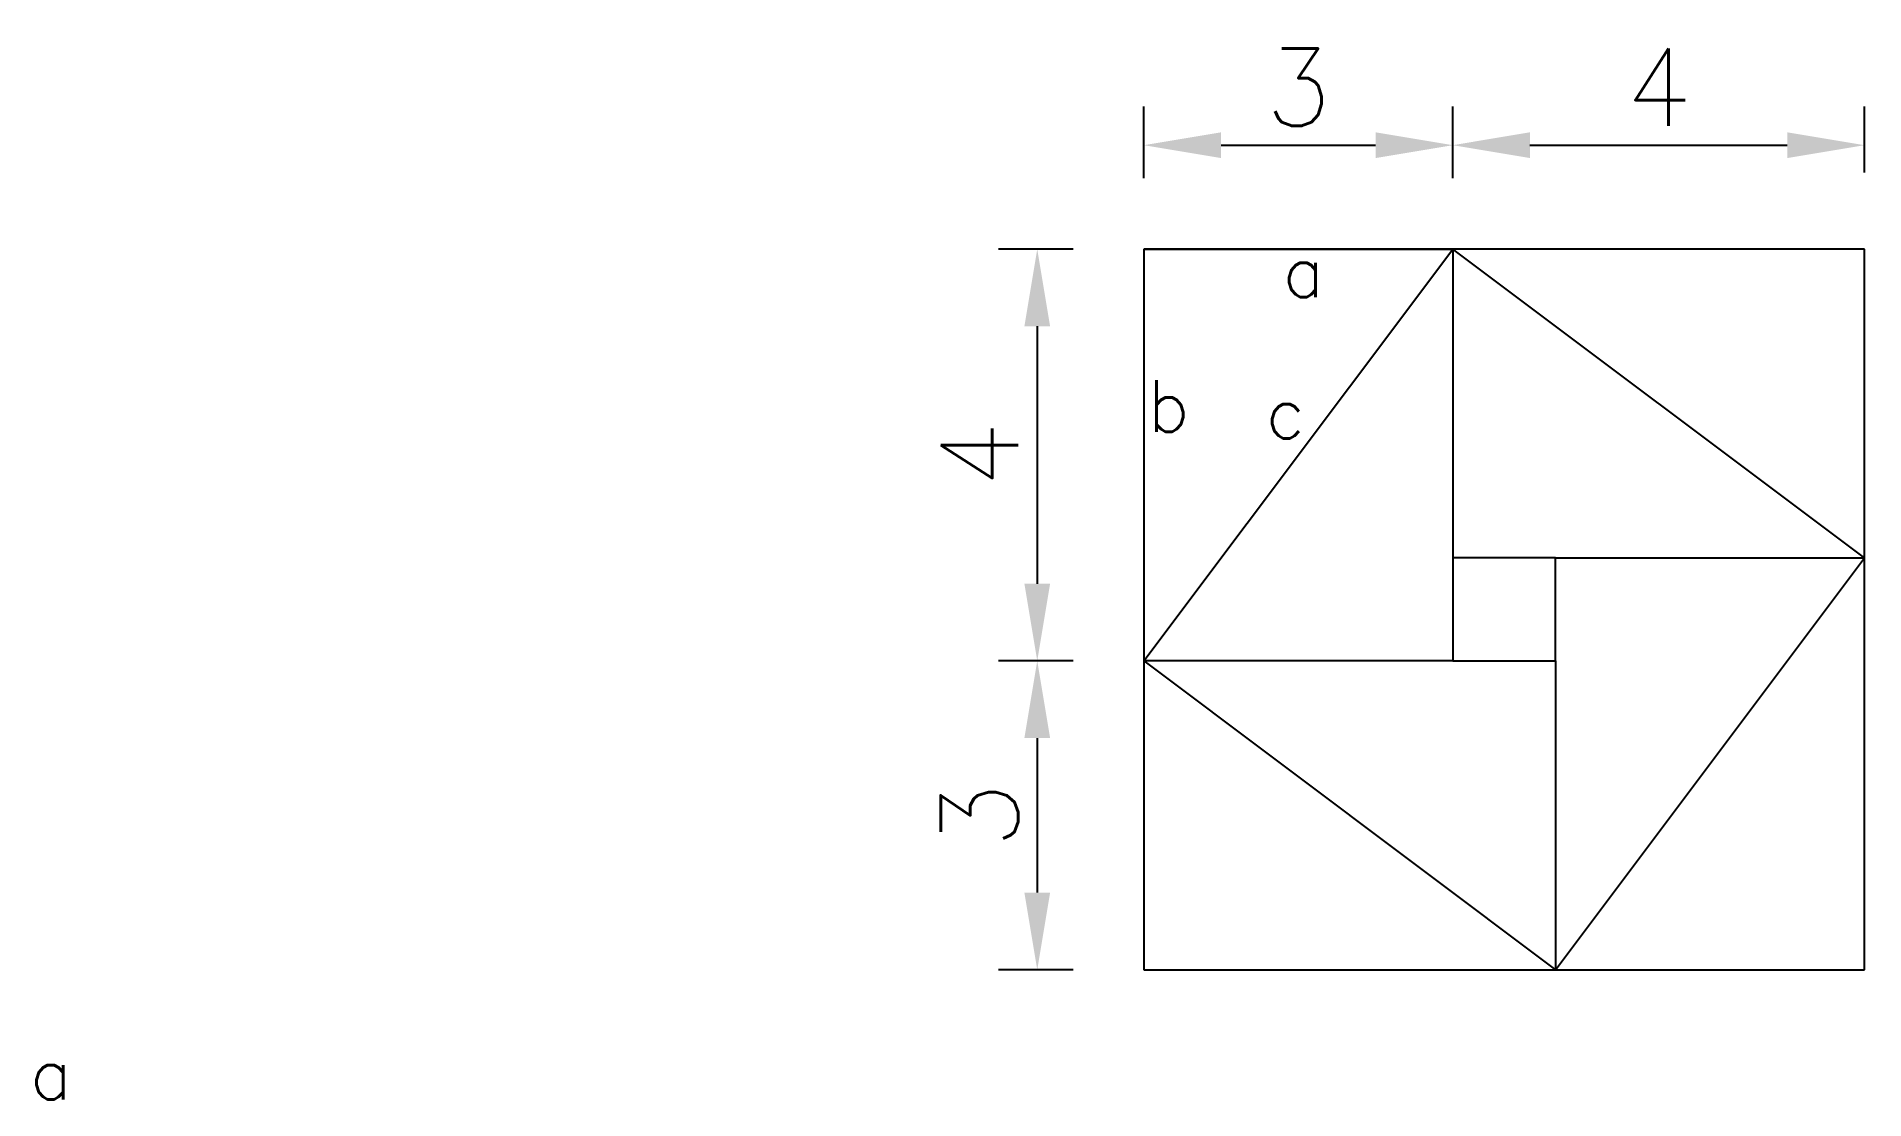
# Model space of a CAD drawing. Header units: millimetres. Extents: x 968.1 to 985.9, y 761.1 to 771.4.
import ezdxf

# ---------------------------------------------------------------- set-up
doc = ezdxf.new("R2010")
doc.units = ezdxf.units.MM
doc.styles.get("Standard").update_dxf_attribs({"font": 'txt', "bigfont": 'gbcbig.shx'})
doc.dimstyles.new('ISO-25', dxfattribs={"dimscale": 0.3, "dimtxt": 2.5, "dimasz": 2.5, "dimexe": 1.25, "dimexo": 0.625, "dimtad": 1, "dimtxsty": 'Standard', "dimcen": 2.5, "dimclrd": 6, "dimclre": 6, "dimadec": 0, "dimazin": 0, "dimtfac": 1, "dimtmove": 0, "dimatfit": 3, "dimfxl": 1, "dimarcsym": 0})

# ---------------------------------------------------------------- blocks, each defined once
blk = doc.blocks.new('*D2')
at = {"color": 6, "lineweight": -2}
for p, q in [((978.859, 770.06), (978.859, 770.756)), ((981.859, 770.116), (981.859, 770.756)), ((979.609, 770.381), (981.109, 770.381))]:
    blk.add_line(p, q, dxfattribs=at)
at = {"color": 6}
for points in [[(979.609, 770.506), (979.609, 770.256), (978.859, 770.381)], [(981.109, 770.506), (981.109, 770.256), (981.859, 770.381)]]:
    blk.add_solid(points, dxfattribs=at)
at = {"layer": 'Defpoints', "color": 0}
for p in [(981.859, 770.381), (978.859, 769.872), (981.859, 769.928)]:
    blk.add_point(p, dxfattribs=at)
at = {"color": 0, "insert": (980.359, 770.944), "char_height": 0.75, "attachment_point": 5}
blk.add_mtext('3', dxfattribs=at)
blk = doc.blocks.new('*D3')
at = {"color": 6, "lineweight": -2}
for p, q in [((981.859, 770.06), (981.859, 770.756)), ((985.859, 770.116), (985.859, 770.756)), ((982.609, 770.381), (985.109, 770.381))]:
    blk.add_line(p, q, dxfattribs=at)
at = {"color": 6}
for points in [[(982.609, 770.506), (982.609, 770.256), (981.859, 770.381)], [(985.109, 770.506), (985.109, 770.256), (985.859, 770.381)]]:
    blk.add_solid(points, dxfattribs=at)
at = {"layer": 'Defpoints', "color": 0}
for p in [(985.859, 770.381), (981.859, 769.872), (985.859, 769.928)]:
    blk.add_point(p, dxfattribs=at)
at = {"color": 0, "insert": (983.859, 770.944), "char_height": 0.75, "attachment_point": 5}
blk.add_mtext('4', dxfattribs=at)
blk = doc.blocks.new('*D4')
at = {"color": 6, "lineweight": -2}
for p, q in [((978.172, 769.372), (977.448, 769.372)), ((977.823, 768.622), (977.823, 766.122)), ((978.172, 765.372), (977.448, 765.372))]:
    blk.add_line(p, q, dxfattribs=at)
at = {"color": 6}
for points in [[(977.698, 768.622), (977.948, 768.622), (977.823, 769.372)], [(977.698, 766.122), (977.948, 766.122), (977.823, 765.372)]]:
    blk.add_solid(points, dxfattribs=at)
at = {"layer": 'Defpoints', "color": 0}
for p in [(978.359, 769.372), (977.823, 765.372), (978.359, 765.372)]:
    blk.add_point(p, dxfattribs=at)
at = {"color": 0, "insert": (977.261, 767.372), "char_height": 0.75, "attachment_point": 5, "rotation": 90}
blk.add_mtext('4', dxfattribs=at)
blk = doc.blocks.new('*D5')
at = {"color": 6, "lineweight": -2}
for p, q in [((978.172, 765.372), (977.448, 765.372)), ((977.823, 764.622), (977.823, 763.122)), ((978.172, 762.372), (977.448, 762.372))]:
    blk.add_line(p, q, dxfattribs=at)
at = {"color": 6}
for points in [[(977.698, 764.622), (977.948, 764.622), (977.823, 765.372)], [(977.698, 763.122), (977.948, 763.122), (977.823, 762.372)]]:
    blk.add_solid(points, dxfattribs=at)
at = {"layer": 'Defpoints', "color": 0}
for p in [(978.359, 765.372), (977.823, 762.372), (978.359, 762.372)]:
    blk.add_point(p, dxfattribs=at)
at = {"color": 0, "insert": (977.261, 763.872), "char_height": 0.75, "attachment_point": 5, "rotation": 90}
blk.add_mtext('3', dxfattribs=at)

msp = doc.modelspace()

# ---------------------------------------------------------------- linework, layer by layer
for p, q in [((985.859, 769.372), (978.859, 769.372)), ((978.859, 769.372), (978.859, 762.372)), ((978.859, 769.372), (981.859, 769.372)), ((978.859, 765.372), (981.859, 769.372)), ((981.859, 769.372), (981.859, 765.372)), ((985.859, 766.372), (981.859, 769.372)), ((985.859, 762.372), (985.859, 769.372)), ((982.859, 766.372), (981.859, 766.372)), ((982.859, 765.372), (982.859, 766.372)), ((982.859, 762.372), (985.859, 766.372)), ((981.859, 765.372), (978.859, 765.372)), ((978.859, 765.372), (982.859, 762.372)), ((981.859, 765.372), (982.859, 765.372)), ((982.859, 765.372), (982.859, 762.372)), ((978.859, 762.372), (985.859, 762.372))]:
    msp.add_line(p, q)
at = {"color": 2}
msp.add_line((982.859, 766.372), (985.859, 766.372), dxfattribs=at)

# ---------------------------------------------------------------- texts
for s, p in [('a', (980.206, 768.906)), ('b', (978.897, 767.598)), ('c', (980.042, 767.533)), ('a', (968.037, 761.113))]:
    msp.add_text(s, height=0.5).set_placement(p)

# ---------------------------------------------------------------- dimensions: what is measured, and where the dimension line sits
dim = msp.add_linear_dim(base=(981.859, 770.381), p1=(978.859, 769.872), p2=(981.859, 769.928), dimstyle='ISO-25')
dim.commit()
dim.dimension.update_dxf_attribs({"geometry": '*D2', "text_midpoint": (980.359, 770.381), "dimtype": 160})
dim = msp.add_linear_dim(base=(985.859, 770.381), p1=(981.859, 769.872), p2=(985.859, 769.928), dimstyle='ISO-25', override={"dimtmove": 1})
dim.commit()
dim.dimension.update_dxf_attribs({"geometry": '*D3', "text_midpoint": (983.859, 770.944)})
dim = msp.add_linear_dim(base=(977.823, 765.372), p1=(978.359, 769.372), p2=(978.359, 765.372), angle=90, dimstyle='ISO-25')
dim.commit()
dim.dimension.update_dxf_attribs({"geometry": '*D4', "text_midpoint": (977.261, 767.372)})
dim = msp.add_linear_dim(base=(977.823, 762.372), p1=(978.359, 765.372), p2=(978.359, 762.372), angle=90, dimstyle='ISO-25', override={"dimtmove": 1})
dim.commit()
dim.dimension.update_dxf_attribs({"geometry": '*D5', "text_midpoint": (977.261, 763.872)})

doc.saveas('drawing.dxf')
